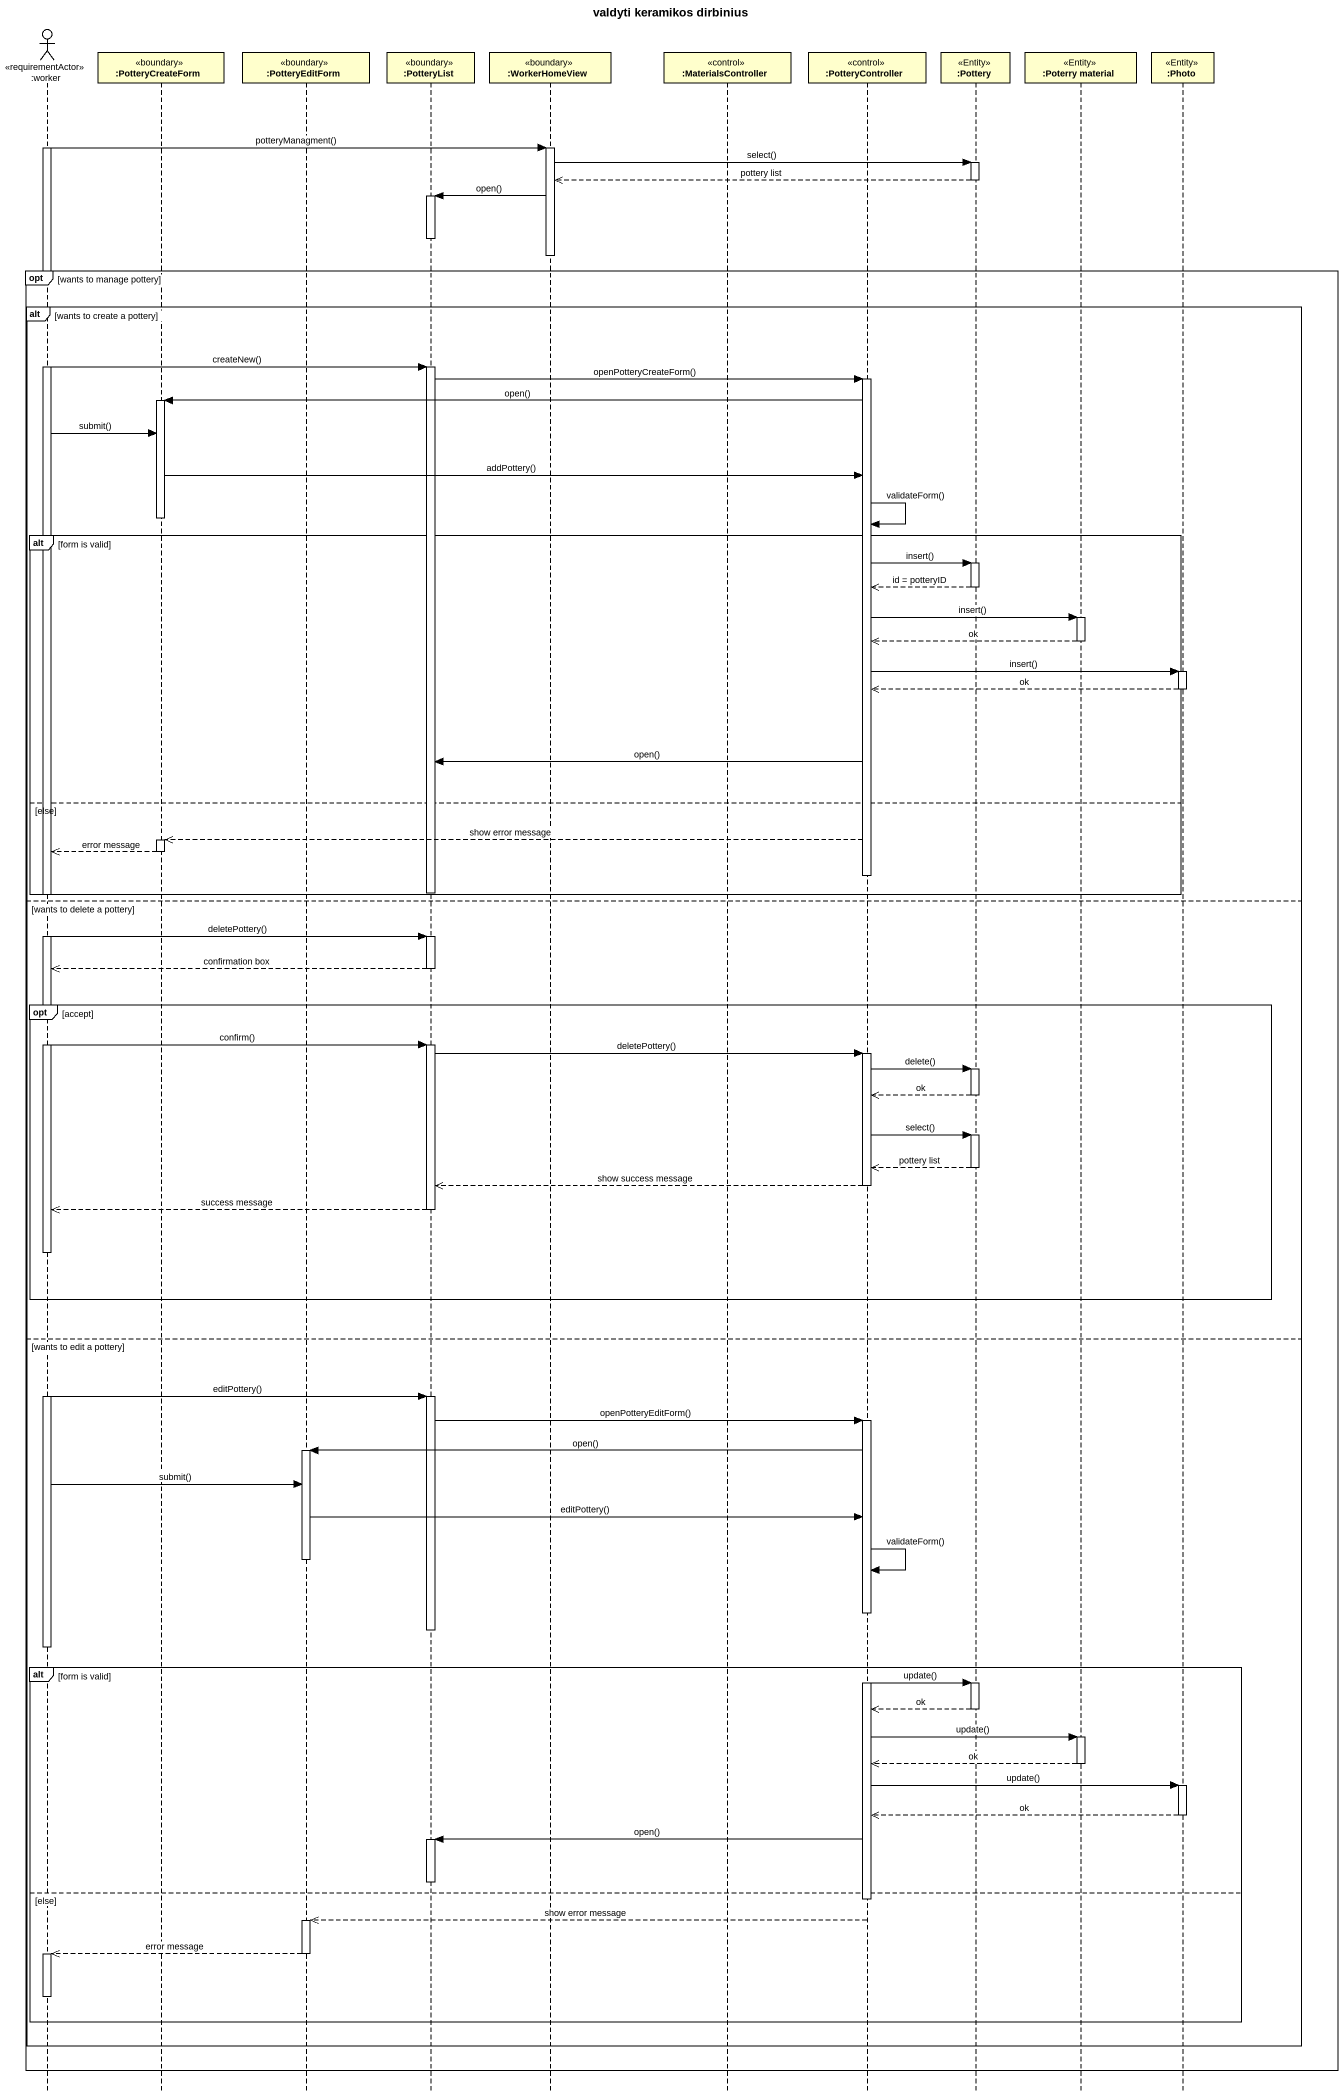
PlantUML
@startuml
title valdyti keramikos dirbinius
hide footbox
actor ":worker" as worker <<requirementActor>>
participant ":PotteryCreateForm" as PotteryCreateForm <<boundary>>
participant ":PotteryEditForm" as PotteryEditForm <<boundary>>
participant ":PotteryList" as PotteryList <<boundary>>
participant ":WorkerHomeView" as WorkerHomeView <<boundary>>
participant ":MaterialsController" as MaterialsController <<control>>
participant ":PotteryController" as PotteryController <<control>>
participant ":Pottery" as Pottery <<Entity>>
participant ":Poterry material" as Poterry_material <<Entity>>
participant ":Photo" as Photo <<Entity>>

activate worker
worker -> WorkerHomeView : potteryManagment()
activate WorkerHomeView
WorkerHomeView -> Pottery : select()
activate Pottery
Pottery -->> WorkerHomeView : pottery list
deactivate Pottery
WorkerHomeView -> PotteryList : open()
activate PotteryList
deactivate PotteryList
deactivate WorkerHomeView
opt wants to manage pottery
  alt wants to create a pottery
    worker -> PotteryList : createNew()
    activate PotteryList
    PotteryList -> PotteryController : openPotteryCreateForm()
    activate PotteryController
    PotteryController -> PotteryCreateForm : open()
    activate PotteryCreateForm
    worker -> PotteryCreateForm : submit()
    PotteryCreateForm -> PotteryController : addPottery()
    deactivate PotteryCreateForm
    PotteryController -> PotteryController : validateForm()
    alt form is valid
      PotteryController -> Pottery : insert()
      activate Pottery
      Pottery -->> PotteryController : id = potteryID
      deactivate Pottery
      PotteryController -> Poterry_material : insert()
      activate Poterry_material
      Poterry_material -->> PotteryController : ok
      deactivate Poterry_material
      PotteryController -> Photo : insert()
      activate Photo
      Photo -->> PotteryController : ok
      deactivate Photo
      PotteryController -> PotteryList : open()
    else else
      PotteryController -->> PotteryCreateForm : show error message
      activate PotteryCreateForm
      PotteryCreateForm -->> worker : error message
      deactivate PotteryCreateForm
      deactivate PotteryController
      deactivate PotteryList
    end
  else wants to delete a pottery
    worker -> PotteryList : deletePottery()
    activate PotteryList
    PotteryList -->> worker : confirmation box
    deactivate PotteryList
    opt accept
      worker -> PotteryList : confirm()
      activate PotteryList
      PotteryList -> PotteryController : deletePottery()
      activate PotteryController
      PotteryController -> Pottery : delete()
      activate Pottery
      Pottery -->> PotteryController : ok
      deactivate Pottery
      PotteryController -> Pottery : select()
      activate Pottery
      Pottery -->> PotteryController : pottery list
      deactivate Pottery
      PotteryController -->> PotteryList : show success message
      deactivate PotteryController
      PotteryList -->> worker : success message
      deactivate PotteryList
    end
  else wants to edit a pottery
    worker -> PotteryList : editPottery()
    activate PotteryList
    PotteryList -> PotteryController : openPotteryEditForm()
    activate PotteryController
    PotteryController -> PotteryEditForm : open()
    activate PotteryEditForm
    worker -> PotteryEditForm : submit()
    PotteryEditForm -> PotteryController : editPottery()
    deactivate PotteryEditForm
    PotteryController -> PotteryController : validateForm()
    deactivate PotteryList
    deactivate worker
    alt form is valid
      PotteryController -> Pottery : update()
      activate Pottery
      Pottery -->> PotteryController : ok
      deactivate Pottery
      PotteryController -> Poterry_material : update()
      activate Poterry_material
      Poterry_material -->> PotteryController : ok
      deactivate Poterry_material
      PotteryController -> Photo : update()
      activate Photo
      Photo -->> PotteryController : ok
      deactivate Photo
      PotteryController -> PotteryList : open()
      activate PotteryList
      deactivate PotteryList
    else else
      deactivate PotteryController
      PotteryController -->> PotteryEditForm : show error message
      activate PotteryEditForm
      PotteryEditForm -->> worker : error message
      deactivate PotteryEditForm
      activate worker
      deactivate worker
    end
  end
end
@enduml
